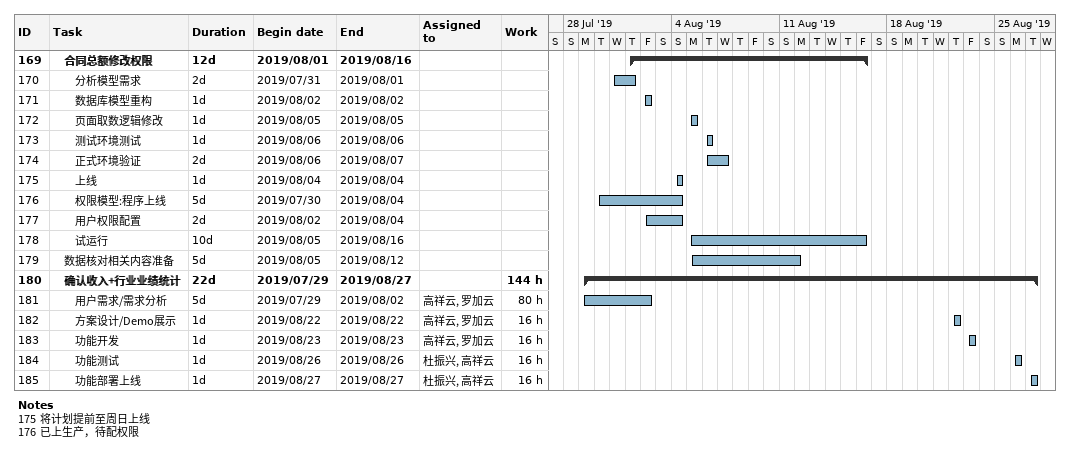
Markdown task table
| ID | Level | Task | Duration | Start | Finish | Resources | Work (h) |
|---|---|---|---|---|---|---|---|
| 169 | 2 | **合同总额修改权限** | 12d | 2019-08-01 | 2019-08-16 |  |  |
| 170 | 3 | 分析模型需求 | 2d | 2019-07-31 | 2019-08-01 |  |  |
| 171 | 3 | 数据库模型重构 | 1d | 2019-08-02 | 2019-08-02 |  |  |
| 172 | 3 | 页面取数逻辑修改 | 1d | 2019-08-05 | 2019-08-05 |  |  |
| 173 | 3 | 测试环境测试 | 1d | 2019-08-06 | 2019-08-06 |  |  |
| 174 | 3 | 正式环境验证 | 2d | 2019-08-06 | 2019-08-07 |  |  |
| 175 | 3 | 上线 | 1d | 2019-08-04 | 2019-08-04 |  |  |
| 176 | 3 | 权限模型:程序上线 | 5d | 2019-07-30 | 2019-08-04 |  |  |
| 177 | 3 | 用户权限配置 | 2d | 2019-08-02 | 2019-08-04 |  |  |
| 178 | 3 | 试运行 | 10d | 2019-08-05 | 2019-08-16 |  |  |
| 179 | 2 | 数据核对相关内容准备 | 5d | 2019-08-05 | 2019-08-12 |  |  |
| 180 | 2 | **确认收入+行业业绩统计** | 22d | 2019-07-29 | 2019-08-27 |  | 144 |
| 181 | 3 | 用户需求/需求分析 | 5d | 2019-07-29 | 2019-08-02 | 高祥云, 罗加云 | 80 |
| 182 | 3 | 方案设计/Demo展示 | 1d | 2019-08-22 | 2019-08-22 | 高祥云, 罗加云 | 16 |
| 183 | 3 | 功能开发 | 1d | 2019-08-23 | 2019-08-23 | 高祥云, 罗加云 | 16 |
| 184 | 3 | 功能测试 | 1d | 2019-08-26 | 2019-08-26 | 杜振兴, 高祥云 | 16 |
| 185 | 3 | 功能部署上线 | 1d | 2019-08-27 | 2019-08-27 | 杜振兴, 高祥云 | 16 |

Notes
- 175: 将计划提前至周日上线
- 176: 已上生产，待配权限
